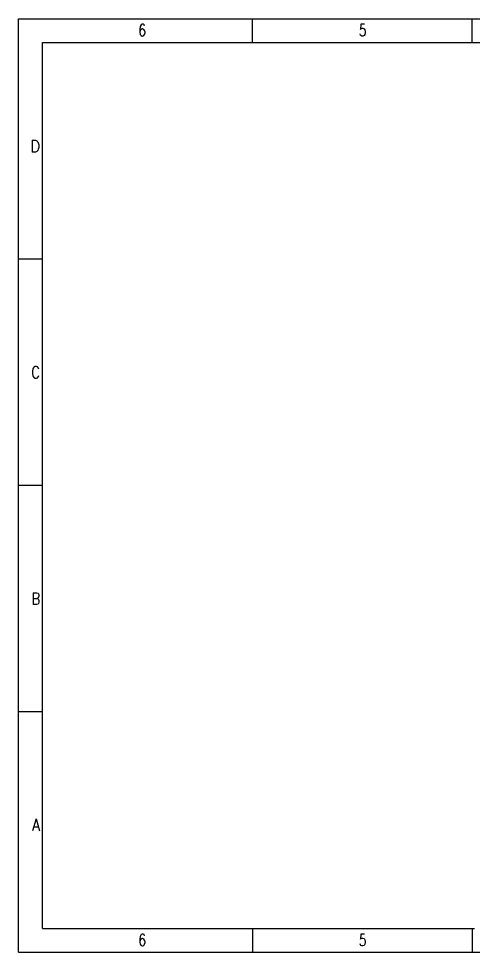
# Model space of a CAD drawing. Extents: x 4 to 145, y 3 to 102.
# Drawn here: x 3.5 to 51.3, y 3.5 to 101.5 of the extents above; entities that cross this region are included whole.
import ezdxf
from ezdxf.enums import TextEntityAlignment as Align

# ---------------------------------------------------------------- set-up
doc = ezdxf.new("R2010")
doc.units = 0
doc.header["$LTSCALE"] = 8.1675
doc.layers.add('LS-12V-90-W20-WS28119', color=7, linetype='CONTINUOUS')
doc.styles.add('TEXTSTYLE_2', font='TXT.TTF')

msp = doc.modelspace()

# ---------------------------------------------------------------- linework, layer by layer
at = {"layer": 'LS-12V-90-W20-WS28119', "color": 7}
for p, q in [((3.5, 3.5), (3.5, 101.5)), ((3.5, 101.5), (145, 101.5)), ((28.083, 99), (28.083, 101.5)), ((51.167, 99), (51.167, 101.5)), ((6, 6), (6, 99)), ((6, 99), (142.5, 99)), ((6, 76.25), (3.5, 76.25)), ((6, 52.5), (3.5, 52.5)), ((6, 28.75), (3.5, 28.75)), ((6, 6), (51.4, 6)), ((28.083, 6), (28.083, 3.5)), ((51.167, 6), (51.167, 3.5)), ((3.5, 3.5), (145, 3.5))]:
    msp.add_line(p, q, dxfattribs=at)

# ---------------------------------------------------------------- texts
at = {"layer": 'LS-12V-90-W20-WS28119', "color": 7, "style": 'TEXTSTYLE_2'}
for s, width, p in [('6', 0.785714, (16.909, 99.665)), ('D', 0.904762, (5.75, 87.5)), ('C', 0.833333, (5.75, 63.75)), ('B', 0.785714, (5.75, 40)), ('A', 0.857143, (5.75, 16.25)), ('6', 0.785714, (16.909, 4.165))]:
    msp.add_text(s, height=1.25, dxfattribs=dict(at, width=width)).set_placement(p, align=Align.RIGHT)
at = {"layer": 'LS-12V-90-W20-WS28119', "color": 7, "style": 'TEXTSTYLE_2', "width": 0.714286}
for p in [(39.258, 99.665), (39.258, 4.165)]:
    msp.add_text('5', height=1.25, dxfattribs=at).set_placement(p)

doc.saveas('drawing.dxf')
